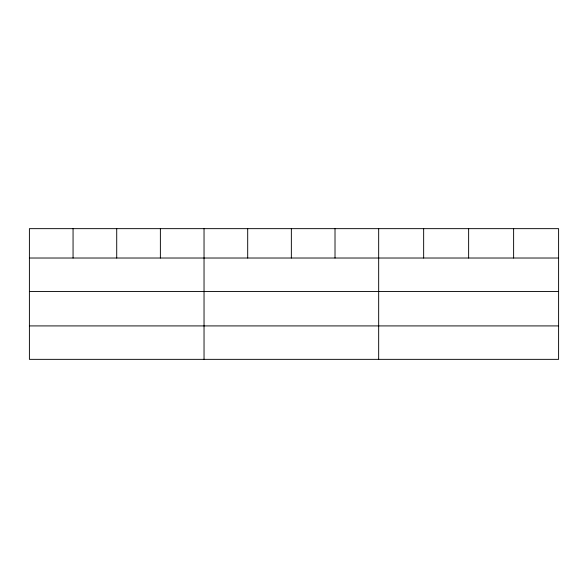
<?xml version="1.0" encoding="UTF-8"?>
<svg xmlns="http://www.w3.org/2000/svg" width="588" height="588" viewBox="0 0 588 588"><rect width="100%" height="100%" fill="white"/><g stroke="black" fill="none" stroke-linecap="round" stroke-linejoin="round"><path stroke-width="0.88" d="M558.6 291.464L558.6 228.651L29.4 228.651L29.4 359.349L558.6 359.349L558.6 291.464L29.4 291.464M29.4 258.022L558.6 258.022M29.4 325.914L558.6 325.914M513.618 228.651L513.618 258.022M468.636 228.651L468.636 258.022M423.654 228.651L423.654 258.022M378.672 228.651L378.672 359.349M335.013 228.651L335.013 258.022M291.354 228.651L291.354 258.022M247.695 228.651L247.695 258.022M204.036 228.651L204.036 359.349M160.377 228.651L160.377 258.022M116.718 228.651L116.718 258.022M73.059 228.651L73.059 258.022"/></g></svg>
